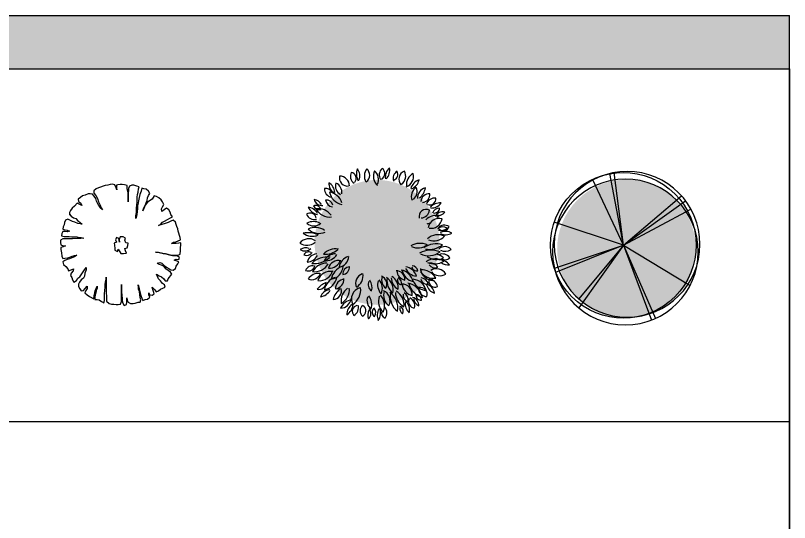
# Model space of a CAD drawing. Header units: millimetres. Extents: x 11966 to 133335, y 1756 to 88592.
# Drawn here: x 102840 to 133335, y 68621 to 88592 of the extents above; entities that cross this region are included whole.
import ezdxf

# ---------------------------------------------------------------- set-up
doc = ezdxf.new("R2010")
doc.units = ezdxf.units.MM
doc.layers.add('www.cad-blocks.net', color=7, linetype='Continuous')

# ---------------------------------------------------------------- blocks, each defined once
blk = doc.blocks.new('A$C05070A29')
at = {"color": 64}
for p, q in [((1.406, 4.587), (1.313, 4.511)), ((1.494, 4.63), (1.406, 4.587)), ((1.756, 4.716), (1.494, 4.63)), ((1.867, 4.731), (1.756, 4.716)), ((1.955, 4.759), (1.867, 4.731)), ((2.042, 4.774), (1.955, 4.759)), ((2.147, 4.745), (2.042, 4.774)), ((2.188, 4.63), (2.147, 4.745)), ((2.223, 4.544), (2.188, 4.63)), ((2.206, 4.731), (2.206, 4.63)), ((2.206, 4.63), (2.223, 4.544)), ((0.869, 4.31), (0.782, 4.253)), ((0.974, 4.339), (0.869, 4.31)), ((1.085, 4.396), (0.974, 4.339)), ((1.173, 4.396), (1.085, 4.396)), ((1.26, 4.382), (1.173, 4.396)), ((1.33, 4.296), (1.26, 4.382)), ((1.313, 4.511), (1.313, 4.425)), ((1.313, 4.425), (1.389, 4.325)), ((1.389, 4.205), (1.33, 4.296)), ((1.389, 4.325), (1.459, 4.205)), ((0.659, 4.019), (0.549, 3.904)), ((0.834, 3.933), (0.659, 4.019)), ((0.782, 4.253), (0.694, 4.176)), ((0.694, 4.176), (0.712, 4.09)), ((0.712, 4.09), (0.799, 4.019)), ((0.799, 4.019), (0.834, 3.933)), ((1.424, 4.105), (1.389, 4.205)), ((1.459, 4.019), (1.424, 4.105)), ((1.459, 4.205), (1.494, 4.076)), ((1.511, 3.933), (1.459, 4.019)), ((1.494, 4.076), (1.564, 3.947)), ((0.391, 3.742), (0.356, 3.656)), ((0.461, 3.828), (0.391, 3.742)), ((0.549, 3.904), (0.461, 3.828)), ((1.564, 3.842), (1.511, 3.933)), ((1.564, 3.947), (1.599, 3.842)), ((1.651, 3.756), (1.564, 3.842)), ((1.599, 3.842), (1.651, 3.756)), ((0.286, 3.393), (0.198, 3.35)), ((0.373, 3.35), (0.286, 3.393)), ((0.356, 3.656), (0.356, 3.55)), ((0.356, 3.598), (0.426, 3.507)), ((0.426, 3.507), (0.513, 3.45)), ((0.513, 3.45), (0.607, 3.421)), ((0.607, 3.421), (0.677, 3.335)), ((0.105, 3.087), (0.088, 3.001)), ((0.14, 3.173), (0.105, 3.087)), ((0.158, 3.264), (0.14, 3.173)), ((0.198, 3.35), (0.158, 3.264)), ((0.478, 3.307), (0.373, 3.35)), ((0.566, 3.278), (0.478, 3.307)), ((0.677, 3.23), (0.566, 3.278)), ((0.677, 3.335), (0.764, 3.278)), ((0.852, 3.202), (0.677, 3.23)), ((0.764, 3.278), (0.852, 3.202)), ((0.053, 2.824), (0.035, 2.738)), ((0.088, 2.91), (0.053, 2.824)), ((0.088, 3.001), (0.175, 2.972)), ((0.175, 2.91), (0.088, 2.91)), ((0.175, 2.972), (0.268, 2.958)), ((0.268, 2.896), (0.175, 2.91)), ((0.268, 2.958), (0.356, 2.924)), ((0.356, 2.924), (0.268, 2.896)), ((0.035, 2.738), (0.14, 2.709)), ((0.14, 2.709), (0.338, 2.709)), ((0.478, 2.623), (0.198, 2.623)), ((0.338, 2.709), (0.443, 2.695)), ((0.443, 2.695), (0.642, 2.695)), ((0.659, 2.638), (0.478, 2.623)), ((0.642, 2.695), (0.729, 2.666)), ((0.799, 2.638), (0.659, 2.638)), ((0.729, 2.666), (0.817, 2.666)), ((0.922, 2.652), (0.799, 2.638)), ((0.817, 2.666), (0.922, 2.652)), ((3.857, 1.051), (3.787, 1.223)), ((3.787, 1.223), (3.892, 1.166)), ((4.336, 1.309), (4.248, 1.371)), ((4.248, 1.051), (4.388, 1.223)), ((4.388, 1.223), (4.336, 1.309)), ((3.945, 0.96), (3.857, 1.051)), ((3.892, 1.166), (3.98, 1.123)), ((4.015, 0.86), (3.945, 0.96)), ((3.98, 1.123), (4.067, 1.051)), ((4.067, 1.051), (4.12, 0.96)), ((4.12, 0.96), (4.213, 0.96)), ((4.213, 0.96), (4.248, 1.051)), ((3.075, 0.717), (3.058, 0.803)), ((3.058, 0.803), (3.093, 0.669)), ((3.075, 0.626), (3.075, 0.717)), ((3.11, 0.54), (3.075, 0.626)), ((3.093, 0.669), (3.11, 0.583)), ((3.641, 0.626), (3.606, 0.717)), ((3.606, 0.717), (3.711, 0.612)), ((3.659, 0.54), (3.641, 0.626)), ((3.711, 0.612), (3.764, 0.526)), ((3.857, 0.569), (3.945, 0.64)), ((3.945, 0.64), (4.032, 0.683)), ((4.102, 0.803), (4.015, 0.86)), ((4.032, 0.683), (4.12, 0.717)), ((4.12, 0.717), (4.102, 0.803)), ((3.11, 0.583), (3.145, 0.497)), ((3.145, 0.497), (3.163, 0.382)), ((3.163, 0.382), (3.198, 0.277)), ((3.431, 0.248), (3.519, 0.32)), ((3.484, 0.411), (3.484, 0.497)), ((3.484, 0.497), (3.519, 0.411)), ((3.519, 0.32), (3.484, 0.411)), ((3.519, 0.411), (3.606, 0.397)), ((3.606, 0.397), (3.694, 0.454)), ((3.694, 0.454), (3.659, 0.54)), ((3.764, 0.526), (3.857, 0.569)), ((3.198, 0.277), (3.25, 0.191)), ((3.25, 0.191), (3.338, 0.234)), ((3.338, 0.234), (3.431, 0.248))]:
    blk.add_line(p, q, dxfattribs=at)
at = {"color": 66}
for p, q in [((2.258, 4.745), (2.206, 4.731)), ((2.346, 4.759), (2.258, 4.745)), ((2.433, 4.759), (2.346, 4.759)), ((2.521, 4.745), (2.433, 4.759)), ((2.632, 4.716), (2.521, 4.745)), ((2.632, 4.587), (2.632, 4.716)), ((2.667, 4.439), (2.632, 4.587)), ((2.684, 4.602), (2.667, 4.339)), ((2.719, 4.688), (2.684, 4.602)), ((2.807, 4.731), (2.719, 4.688)), ((2.894, 4.731), (2.807, 4.731)), ((3.005, 4.688), (2.894, 4.731)), ((3.093, 4.673), (3.005, 4.688)), ((3.058, 4.454), (3.075, 4.587)), ((3.075, 4.587), (3.093, 4.673)), ((3.198, 4.616), (3.18, 4.497)), ((3.285, 4.587), (3.198, 4.616)), ((3.373, 4.573), (3.285, 4.587)), ((2.667, 4.076), (2.667, 4.439)), ((2.667, 4.339), (2.667, 4.076)), ((3.023, 4.267), (3.04, 4.368)), ((3.04, 4.368), (3.058, 4.454)), ((3.128, 4.368), (3.093, 4.253)), ((3.18, 4.497), (3.128, 4.368)), ((3.466, 4.497), (3.373, 4.573)), ((3.431, 4.239), (3.466, 4.325)), ((3.519, 4.411), (3.466, 4.497)), ((3.466, 4.325), (3.519, 4.411)), ((3.694, 4.31), (3.606, 4.176)), ((3.787, 4.282), (3.694, 4.31)), ((3.875, 4.239), (3.787, 4.282)), ((3.005, 3.947), (3.023, 4.076)), ((3.023, 4.076), (3.023, 4.267)), ((3.058, 4.033), (3.04, 3.918)), ((3.075, 4.119), (3.058, 4.033)), ((3.093, 4.253), (3.075, 4.119)), ((3.431, 4.062), (3.338, 3.947)), ((3.338, 3.933), (3.373, 4.033)), ((3.373, 4.033), (3.414, 4.133)), ((3.414, 4.133), (3.431, 4.239)), ((3.606, 4.176), (3.431, 4.062)), ((3.962, 4.162), (3.875, 4.239)), ((4.015, 4.076), (3.962, 4.162)), ((4.067, 3.976), (4.015, 4.076)), ((4.015, 3.885), (4.067, 3.976)), ((2.988, 3.842), (3.005, 3.947)), ((2.988, 3.656), (2.988, 3.842)), ((3.023, 3.699), (3.005, 3.565)), ((3.04, 3.813), (3.023, 3.699)), ((3.04, 3.918), (3.04, 3.813)), ((3.25, 3.727), (3.285, 3.842)), ((3.285, 3.813), (3.25, 3.727)), ((3.338, 3.947), (3.285, 3.813)), ((3.285, 3.842), (3.338, 3.933)), ((3.98, 3.799), (4.015, 3.885)), ((3.997, 3.699), (3.98, 3.799)), ((4.085, 3.756), (3.997, 3.699)), ((4.172, 3.828), (4.085, 3.756)), ((4.266, 3.756), (4.172, 3.828)), ((4.318, 3.67), (4.266, 3.756)), ((4.353, 3.584), (4.318, 3.67)), ((2.964, 3.522), (2.988, 3.656)), ((3.005, 3.565), (2.964, 3.421)), ((2.964, 3.421), (2.964, 3.522)), ((4.102, 3.321), (4.213, 3.378)), ((4.213, 3.378), (4.301, 3.436)), ((4.301, 3.436), (4.406, 3.493)), ((4.406, 3.493), (4.353, 3.584)), ((4.12, 3.23), (3.857, 3.144)), ((3.857, 3.144), (3.945, 3.187)), ((3.945, 3.187), (4.015, 3.278)), ((4.015, 3.278), (4.102, 3.321)), ((4.248, 3.264), (4.12, 3.23)), ((4.353, 3.321), (4.248, 3.264)), ((4.441, 3.35), (4.353, 3.321)), ((4.528, 3.278), (4.441, 3.35)), ((4.563, 3.187), (4.528, 3.278)), ((4.586, 3.101), (4.563, 3.187)), ((4.621, 3.015), (4.586, 3.101)), ((4.639, 2.924), (4.621, 3.015)), ((4.657, 2.838), (4.639, 2.924)), ((4.692, 2.752), (4.657, 2.838)), ((4.709, 2.666), (4.692, 2.752)), ((4.371, 2.432), (4.458, 2.49)), ((4.458, 2.49), (4.546, 2.504)), ((4.546, 2.504), (4.639, 2.547)), ((4.657, 2.447), (4.563, 2.432)), ((4.639, 2.547), (4.727, 2.576)), ((4.744, 2.461), (4.657, 2.447)), ((4.727, 2.576), (4.709, 2.666)), ((4.744, 2.375), (4.744, 2.461)), ((4.563, 2.432), (4.371, 2.432)), ((4.709, 2.012), (4.727, 2.155)), ((4.727, 2.284), (4.744, 2.375)), ((4.727, 2.155), (4.727, 2.284)), ((3.84, 2.083), (3.746, 2.098)), ((3.746, 2.098), (3.857, 2.098)), ((3.945, 2.055), (3.84, 2.083)), ((3.857, 2.098), (3.962, 2.069)), ((4.032, 2.04), (3.945, 2.055)), ((3.962, 2.069), (4.05, 2.04)), ((4.137, 2.026), (4.032, 2.04)), ((4.05, 2.04), (4.155, 2.026)), ((4.248, 1.997), (4.137, 2.026)), ((4.155, 2.026), (4.248, 1.997)), ((4.336, 1.983), (4.248, 1.997)), ((4.248, 1.997), (4.353, 1.983)), ((4.423, 1.95), (4.336, 1.983)), ((4.353, 1.983), (4.639, 1.983)), ((4.511, 1.95), (4.423, 1.95)), ((4.604, 1.935), (4.511, 1.95)), ((4.692, 1.892), (4.604, 1.935)), ((4.639, 1.983), (4.709, 2.012)), ((4.657, 1.806), (4.692, 1.892)), ((3.805, 1.663), (3.91, 1.692)), ((3.892, 1.615), (3.805, 1.663)), ((3.98, 1.586), (3.892, 1.615)), ((3.91, 1.692), (3.997, 1.663)), ((4.085, 1.529), (3.98, 1.586)), ((3.997, 1.663), (4.085, 1.572)), ((4.085, 1.572), (4.172, 1.5)), ((4.155, 1.443), (4.085, 1.529)), ((4.476, 1.778), (4.563, 1.821)), ((4.563, 1.749), (4.476, 1.778)), ((4.528, 1.457), (4.563, 1.543)), ((4.563, 1.821), (4.657, 1.806)), ((4.657, 1.72), (4.563, 1.749)), ((4.563, 1.543), (4.621, 1.629)), ((4.621, 1.629), (4.657, 1.72)), ((4.248, 1.371), (4.155, 1.443)), ((4.172, 1.5), (4.266, 1.457)), ((4.266, 1.457), (4.353, 1.4)), ((4.353, 1.4), (4.441, 1.386)), ((4.441, 1.386), (4.528, 1.457))]:
    blk.add_line(p, q, dxfattribs=at)
at = {"color": 60}
for p, q in [((0.088, 2.623), (0, 2.561)), ((0, 2.561), (0, 2.475)), ((0, 2.475), (0.018, 2.389)), ((0.198, 2.623), (0.088, 2.623)), ((0.018, 2.389), (0.105, 2.346)), ((0.105, 2.303), (0.018, 2.284)), ((0.018, 2.284), (0.018, 2.198)), ((0.018, 2.198), (0.035, 2.069)), ((0.105, 2.346), (0.198, 2.346)), ((0.198, 2.346), (0.105, 2.303)), ((0.035, 2.069), (0.053, 1.935)), ((0.053, 1.935), (0.088, 1.849)), ((0.088, 1.849), (0.175, 1.864)), ((0.175, 1.864), (0.286, 1.878)), ((0.356, 1.835), (0.268, 1.806)), ((0.286, 1.878), (0.373, 1.892)), ((0.443, 1.878), (0.356, 1.835)), ((0.373, 1.892), (0.461, 1.935)), ((0.549, 1.907), (0.443, 1.878)), ((0.461, 1.935), (0.549, 1.964)), ((0.549, 1.964), (0.642, 1.983)), ((0.642, 1.983), (0.549, 1.907)), ((0.175, 1.763), (0.088, 1.72)), ((0.088, 1.72), (0.123, 1.615)), ((0.123, 1.615), (0.216, 1.529)), ((0.268, 1.806), (0.175, 1.763)), ((0.216, 1.529), (0.286, 1.443)), ((0.286, 1.443), (0.321, 1.357)), ((0.321, 1.357), (0.426, 1.4)), ((0.426, 1.266), (0.391, 1.18)), ((0.426, 1.4), (0.513, 1.443)), ((0.496, 1.357), (0.426, 1.266)), ((0.513, 1.443), (0.496, 1.357)), ((0.764, 1.123), (0.834, 1.238)), ((0.834, 1.238), (0.922, 1.357)), ((0.922, 1.357), (1.015, 1.486)), ((0.957, 1.266), (0.939, 1.152)), ((1.015, 1.4), (0.957, 1.266)), ((1.015, 1.486), (1.015, 1.4)), ((0.391, 1.18), (0.443, 1.094)), ((0.443, 1.094), (0.478, 1.003)), ((0.478, 1.003), (0.531, 0.917)), ((0.531, 0.917), (0.624, 0.975)), ((0.624, 0.975), (0.677, 1.066)), ((0.677, 1.066), (0.764, 1.123)), ((0.747, 0.917), (0.712, 0.831)), ((0.817, 1.003), (0.747, 0.917)), ((0.904, 1.066), (0.817, 1.003)), ((0.939, 1.152), (0.904, 1.066)), ((1.756, 0.803), (1.774, 0.932)), ((1.774, 0.932), (1.797, 1.023)), ((1.797, 1.023), (1.797, 1.109)), ((1.797, 1.109), (1.797, 0.468)), ((0.712, 0.831), (0.712, 0.745)), ((0.712, 0.745), (0.764, 0.655)), ((0.764, 0.655), (0.817, 0.569)), ((0.904, 0.583), (0.974, 0.669)), ((0.974, 0.669), (1.05, 0.76)), ((1.05, 0.669), (0.998, 0.583)), ((1.05, 0.76), (1.05, 0.669)), ((1.365, 0.583), (1.406, 0.669)), ((1.406, 0.669), (1.441, 0.76)), ((1.441, 0.669), (1.406, 0.583)), ((1.441, 0.76), (1.441, 0.669)), ((1.739, 0.454), (1.756, 0.717)), ((1.756, 0.717), (1.756, 0.803)), ((2.398, 0.148), (2.398, 0.817)), ((2.398, 0.817), (2.398, 0.526)), ((0.817, 0.569), (0.904, 0.583)), ((0.998, 0.583), (0.957, 0.497)), ((0.957, 0.497), (1.05, 0.411)), ((1.05, 0.411), (1.138, 0.349)), ((1.138, 0.349), (1.313, 0.263)), ((1.313, 0.263), (1.33, 0.382)), ((1.33, 0.382), (1.348, 0.497)), ((1.348, 0.497), (1.365, 0.583)), ((1.365, 0.411), (1.348, 0.32)), ((1.348, 0.32), (1.348, 0.234)), ((1.389, 0.497), (1.365, 0.411)), ((1.406, 0.583), (1.389, 0.497)), ((1.739, 0.191), (1.739, 0.454)), ((1.797, 0.468), (1.815, 0.382)), ((1.815, 0.382), (1.815, 0.162)), ((2.398, 0.526), (2.416, 0.397)), ((2.416, 0.397), (2.433, 0.263)), ((3.128, 0.411), (3.11, 0.54)), ((3.145, 0.306), (3.128, 0.411)), ((3.163, 0.22), (3.145, 0.306)), ((1.348, 0.234), (1.441, 0.234)), ((1.441, 0.234), (1.529, 0.22)), ((1.529, 0.22), (1.616, 0.148)), ((1.616, 0.148), (1.704, 0.105)), ((1.704, 0.105), (1.739, 0.191)), ((1.815, 0.162), (1.92, 0.076)), ((1.92, 0.076), (2.007, 0.043)), ((2.007, 0.043), (2.095, 0.043)), ((2.095, 0.043), (2.188, 0.029)), ((2.188, 0.029), (2.276, 0.029)), ((2.276, 0.029), (2.363, 0.043)), ((2.363, 0.043), (2.398, 0.148)), ((2.433, 0.263), (2.433, 0.177)), ((2.433, 0.177), (2.451, 0.091)), ((2.451, 0.091), (2.503, 0)), ((2.503, 0), (2.597, 0.029)), ((2.597, 0.029), (2.614, 0.119)), ((2.614, 0.119), (2.614, 0.291)), ((2.614, 0.291), (2.632, 0.205)), ((2.632, 0.205), (2.667, 0.119)), ((2.667, 0.119), (2.754, 0.076)), ((2.754, 0.076), (2.859, 0.076)), ((2.859, 0.076), (2.947, 0.091)), ((2.947, 0.091), (3.058, 0.119)), ((3.058, 0.119), (3.145, 0.119)), ((3.145, 0.119), (3.163, 0.22))]:
    blk.add_line(p, q, dxfattribs=at)
at = {"color": 32}
for p, q in [((2.206, 2.49), (2.112, 2.447)), ((2.112, 2.447), (2.13, 2.375)), ((2.206, 2.666), (2.165, 2.576)), ((2.165, 2.576), (2.206, 2.49)), ((2.293, 2.638), (2.206, 2.666)), ((2.328, 2.49), (2.293, 2.638)), ((2.346, 2.695), (2.311, 2.59)), ((2.311, 2.59), (2.328, 2.49)), ((2.468, 2.695), (2.346, 2.695)), ((2.556, 2.652), (2.468, 2.695)), ((2.538, 2.561), (2.556, 2.652)), ((2.573, 2.461), (2.538, 2.561)), ((2.667, 2.447), (2.573, 2.461)), ((2.649, 2.361), (2.667, 2.447)), ((2.13, 2.361), (2.147, 2.255)), ((2.147, 2.255), (2.147, 2.169)), ((2.147, 2.169), (2.241, 2.126)), ((2.241, 2.126), (2.276, 2.212)), ((2.276, 2.212), (2.381, 2.04)), ((2.538, 2.241), (2.632, 2.27)), ((2.556, 2.141), (2.538, 2.241)), ((2.597, 2.055), (2.556, 2.141)), ((2.632, 2.27), (2.649, 2.361)), ((2.381, 2.04), (2.486, 2.04)), ((2.486, 2.04), (2.597, 2.055))]:
    blk.add_line(p, q, dxfattribs=at)
blk = doc.blocks.new('A$C2605779F')
h = blk.add_hatch(color=69)
h.set_gradient(color1=(63, 76, 21), color2=(156, 226, 64), rotation=165, tint=1, name='CYLINDER')
edge = h.paths.add_edge_path()
edge.add_ellipse((3.039, 3.071), major_axis=(-1.74, 1.74), ratio=1, start_angle=315, end_angle=675)
at = {"color": 86}
for centre, major_axis, start_param, end_param in [((2.33, 5.68), (-0.241, -0.241), -1.238317, 0.170924), ((1.973, 5.591), (-0.172, -0.172), 1.676107, 3.71651), ((2.744, 5.767), (-0.365, 0.365), 0.384197, 1.327147), ((1.89, 5.686), (-0.334, 0.334), 3.567846, 4.566926), ((3.021, 5.689), (-0.34, -0.34), -1.416727, -0.27899), ((2.422, 5.721), (-0.232, -0.232), 1.419775, 3.230092), ((3.411, 5.682), (-0.365, -0.365), -1.204264, 0.017813), ((2.654, 5.553), (-0.313, -0.313), 1.903987, 3.226718), ((3.466, 5.72), (-0.241, 0.241), 6.196785, 7.606027), ((3.104, 5.784), (-0.172, -0.172), 1.257228, 3.297631), ((3.88, 5.631), (-0.365, -0.365), 4.677706, 5.620657), ((3.067, 5.905), (-0.334, 0.334), 3.148967, 4.148047), ((4.036, 5.577), (-0.258, 0.258), 6.105883, 7.313305), ((3.613, 5.753), (-0.175, 0.175), 2.711221, 4.444791), ((4.222, 5.569), (-0.229, 0.229), 5.821444, 7.839746), ((3.768, 5.682), (-0.283, -0.283), 1.420179, 2.861217), ((1.872, 5.606), (-0.223, -0.223), -1.030163, 0.943924), ((1.561, 5.289), (-0.278, -0.278), 2.372377, 3.911473), ((4.674, 5.353), (-0.338, -0.338), 4.396609, 5.618498), ((4.058, 5.661), (-0.295, -0.295), 1.090012, 2.645157), ((4.862, 5.045), (-0.365, -0.365), 4.258827, 5.201778), ((4.231, 5.625), (-0.334, 0.334), 2.730088, 3.729168), ((1.308, 5.181), (-0.241, 0.241), 0.751358, 2.1606), ((1.018, 4.955), (-0.172, -0.172), 2.690583, 4.135389), ((1.651, 5.429), (-0.365, 0.365), 0.803076, 1.746026), ((0.904, 5.008), (-0.334, -0.334), 2.415929, 3.415009), ((1.763, 5.281), (-0.257, 0.257), 0.429763, 1.890154), ((1.26, 5.05), (-0.278, -0.278), 2.197826, 3.503002), ((4.771, 4.895), (-0.271, 0.271), 5.99938, 7.513314), ((4.216, 5.072), (-0.285, 0.285), 3.049835, 4.330146), ((5.03, 4.828), (-0.28, 0.28), 5.720802, 7.153572), ((4.335, 5.31), (-0.435, -0.435), 1.454715, 2.200946), ((1.778, 5.166), (-0.437, -0.437), -0.60293, 0.572379), ((1.062, 4.436), (-0.443, 0.443), 4.24036, 5.323565), ((5.096, 4.657), (-0.235, -0.235), 3.853623, 5.424415), ((4.816, 4.955), (-0.217, -0.217), 0.830548, 2.463931), ((0.869, 4.844), (-0.226, -0.226), -0.524488, 0.892952), ((0.507, 4.364), (-0.283, -0.283), 2.867313, 3.79481), ((1.051, 4.493), (-0.176, -0.176), 2.513158, 4.073982), ((1.317, 4.777), (-0.215, 0.215), 0.914166, 2.244117), ((5.31, 4.477), (-0.241, 0.241), 5.359027, 6.768269), ((5.115, 4.788), (-0.172, -0.172), 0.41947, 2.459873), ((5.521, 4.11), (-0.365, -0.365), 3.839948, 4.782899), ((5.18, 4.897), (-0.334, -0.334), 0.740413, 1.739492), ((0.79, 4.676), (-0.365, -0.365), -0.348842, 0.594109), ((0.278, 3.988), (-0.334, 0.334), 4.405604, 5.404684), ((0.618, 4.32), (-0.148, 0.148), 4.272459, 5.925154), ((0.765, 4.608), (-0.179, -0.179), -0.391322, 1.090119), ((0.721, 3.771), (-0.443, -0.443), 2.983723, 4.066928), ((1.177, 4.686), (-0.437, -0.437), -0.288771, 0.886538), ((4.98, 4.084), (-0.203, -0.203), 3.478616, 5.724199), ((4.774, 4.367), (-0.234, -0.234), 0.806265, 2.283392), ((5.474, 4.165), (-0.179, 0.179), 5.368265, 6.849705), ((5.298, 4.437), (-0.148, -0.148), 0.607268, 2.259963), ((5.627, 3.957), (-0.226, 0.226), 5.235098, 6.652539), ((0.405, 3.985), (-0.172, 0.172), 4.084661, 6.125064), ((0.577, 4.31), (-0.241, 0.241), 1.170237, 2.579479), ((5.401, 3.521), (-0.437, 0.437), 5.366096, 6.282959), ((5.495, 3.571), (-0.315, 0.315), 5.24906, 6.894517), ((5.166, 4.069), (-0.314, 0.314), 2.179731, 3.778426), ((5.392, 4.511), (-0.283, 0.283), 2.343714, 3.271211), ((4.928, 4.427), (-0.443, -0.443), 1.617735, 1.867813), ((0.533, 3.341), (-0.389, 0.389), 5.008143, 5.987431), ((0.549, 4.133), (-0.291, 0.291), 1.62673, 3.085659), ((0.602, 3.033), (-0.443, -0.443), 3.297882, 4.381087), ((4.928, 4.427), (-0.443, 0.443), 2.498882, 2.693698), ((5.631, 3.404), (-0.2, -0.2), 3.295899, 4.731445), ((5.699, 3.408), (-0.241, -0.241), 3.369352, 4.778593), ((5.648, 3.773), (-0.172, -0.172), 0.000591, 2.040994), ((0.291, 2.136), (-0.928, 0.928), 5.159226, 5.621111), ((0.484, 3.863), (-0.391, 0.391), 1.658765, 2.777793), ((0.753, 4.044), (-0.437, 0.437), 1.596185, 2.771494), ((5.435, 2.752), (-0.437, 0.437), 5.051936, 6.227246), ((5.556, 3.898), (-0.254, -0.254), 0.512175, 1.525807), ((5.742, 2.988), (-0.365, -0.365), 3.421069, 4.36402), ((5.751, 3.845), (-0.334, -0.334), 0.321534, 1.320613), ((0.354, 2.782), (-0.308, -0.308), 3.288933, 4.878047), ((0.268, 3.439), (-0.343, 0.343), 1.770592, 3.103498), ((4.737, 2.28), (-0.533, 0.533), 5.108011, 6.00734), ((5.36, 2.19), (-0.582, -0.582), 3.603875, 4.55194), ((5.266, 3.761), (-0.443, 0.443), 2.041245, 3.12445), ((0.229, 2.454), (-0.283, 0.283), 5.136241, 6.063738), ((0.198, 3.054), (-0.226, -0.226), 0.173644, 1.591084), ((1.415, 2.131), (-0.484, 0.484), 5.348415, 6.290262), ((1.015, 3.3), (-0.491, -0.491), 0.659767, 1.540152), ((4.654, 3.473), (-0.437, 0.437), 1.923922, 2.995915), ((5.17, 1.835), (-0.658, 0.658), 5.108011, 6.00734), ((5.097, 3.665), (-0.615, 0.615), 2.177404, 3.002172), ((5.71, 2.574), (-0.235, 0.235), 4.647839, 6.281137), ((5.721, 3.15), (-0.303, 0.303), 1.919609, 2.946222), ((0.342, 2.491), (-0.148, 0.148), 4.970591, 6.623286), ((0.27, 2.807), (-0.179, -0.179), 0.30681, 1.788251), ((0.68, 2.22), (-0.28, -0.28), 3.971318, 5.313491), ((0.22, 2.848), (-0.396, -0.396), 0.912157, 1.796661), ((1.07, 1.652), (-0.597, 0.597), 5.348415, 6.290262), ((0.576, 3.095), (-0.606, -0.606), 0.659767, 1.540152), ((1.404, 2.111), (-0.359, -0.359), 3.926201, 5.009406), ((1.021, 2.845), (-0.354, 0.354), 2.224503, 3.399812), ((1.491, 2.537), (-0.307, -0.307), 0.912813, 2.313385), ((2.08, 2.002), (-0.384, -0.384), 4.264979, 5.303353), ((5.068, 3.309), (-0.54, 0.54), 1.923922, 2.995915), ((5.334, 1.794), (-0.444, 0.444), 4.934494, 6.107553), ((5.381, 3.022), (-0.443, -0.443), 0.15629, 1.239494), ((5.231, 2.011), (-0.437, -0.437), 3.166981, 3.686956), ((5.62, 2.274), (-0.241, -0.241), 2.950473, 4.359714), ((5.721, 2.628), (-0.172, 0.172), 1.748105, 3.192911), ((0.481, 1.872), (-0.193, 0.193), 5.18264, 6.701256), ((0.337, 2.21), (-0.187, 0.187), 1.923757, 3.749861), ((1.056, 1.627), (-0.443, -0.443), 3.926201, 5.009406), ((0.583, 2.534), (-0.437, 0.437), 2.224503, 3.399812), ((1.527, 1.935), (-0.299, -0.299), 3.73416, 5.192108), ((1.18, 2.484), (-0.301, 0.301), 2.225121, 3.70062), ((4.404, 1.903), (-0.174, 0.174), 4.110127, 5.440077), ((5.295, 2.986), (-0.537, -0.537), 0.419368, 1.301049), ((5.164, 1.956), (-0.215, -0.215), 2.834029, 4.163979), ((5.316, 2.314), (-0.176, -0.176), -0.279369, 1.281456), ((5.488, 1.872), (-0.365, 0.365), 4.572987, 5.515937), ((5.846, 2.652), (-0.334, -0.334), 0.139875, 0.901734), ((0.72, 1.372), (-0.335, -0.335), 3.775719, 4.920605), ((0.471, 1.947), (-0.246, -0.246), 0.347622, 2.095919), ((1.208, 1.409), (-0.369, -0.369), 3.73416, 5.192108), ((0.779, 2.088), (-0.372, -0.372), 0.654325, 2.129823), ((1.164, 2.154), (-0.379, -0.379), 0.912813, 2.313385), ((1.89, 1.492), (-0.474, 0.474), 5.835775, 6.874149), ((1.969, 1.819), (-0.2, -0.2), 3.951784, 5.563178), ((1.646, 2.101), (-0.215, -0.215), 0.920628, 2.44163), ((1.927, 1.773), (-0.398, -0.398), 1.368723, 2.475252), ((3.797, 1.616), (-0.238, 0.238), 3.839259, 5.515093), ((4.214, 1.973), (-0.279, -0.279), -0.730526, 0.576), ((3.885, 1.408), (-0.413, -0.413), 2.560319, 3.742806), ((4.607, 2.103), (-0.422, -0.422), -0.556744, 0.530654), ((4.631, 2.248), (-0.359, -0.359), -0.382755, 0.70045), ((4.106, 1.608), (-0.354, 0.354), 4.198733, 5.374042), ((4.606, 2.145), (-0.142, -0.142), -0.574067, 0.986757), ((4.635, 1.407), (-0.438, -0.438), 3.557233, 3.768867), ((4.807, 1.368), (-0.437, -0.437), 2.852822, 4.028131), ((5.272, 2.097), (-0.376, 0.376), 0.964294, 2.283127), ((5.263, 2.284), (-0.443, -0.443), -0.15787, 0.925335), ((5.38, 1.603), (-0.305, 0.305), 4.467041, 6.051621), ((5.516, 2.205), (-0.316, -0.316), -0.050719, 1.337907), ((1.583, 1.097), (-0.443, -0.443), 4.24036, 5.323565), ((0.853, 1.814), (-0.437, 0.437), 2.538662, 3.713971), ((1.753, 1.266), (-0.246, 0.246), 5.52258, 7.133974), ((1.355, 1.615), (-0.265, 0.265), 2.491424, 4.012426), ((2.564, 1.473), (-0.261, -0.261), 4.215143, 5.976211), ((3, 1.415), (-0.219, 0.219), 0.36986, 1.752531), ((2.357, 1.294), (-0.344, 0.344), 3.646246, 4.556401), ((3.566, 1.403), (-0.359, 0.359), 0.470449, 1.553654), ((2.749, 1.266), (-0.354, -0.354), 1.910344, 3.085653), ((3.615, 1.587), (-0.279, -0.279), -1.13396, 0.172566), ((3.091, 1.423), (-0.238, -0.238), 1.865029, 3.540863), ((4.027, 1.553), (-0.422, -0.422), -0.960177, 0.12722), ((3.09, 1.197), (-0.413, 0.413), 3.727682, 4.910169), ((4.106, 1.677), (-0.359, -0.359), -0.786188, 0.297017), ((3.372, 1.294), (-0.354, 0.354), 3.795299, 4.970609), ((4.043, 1.592), (-0.142, -0.142), -0.977501, 0.583324), ((3.762, 1.449), (-0.174, -0.174), 2.135897, 3.465847), ((5.04, 1.796), (-0.443, -0.443), -0.382755, 0.70045), ((4.391, 1.005), (-0.437, 0.437), 4.198733, 5.374042), ((5.009, 1.669), (-0.176, -0.176), -0.574067, 0.986757), ((4.759, 1.371), (-0.215, 0.215), 4.110127, 5.440077), ((5.323, 1.552), (-0.172, -0.172), -0.837167, 1.203236), ((5.087, 1.27), (-0.241, -0.241), 2.531594, 3.940835), ((4.635, 1.407), (-0.438, -0.438), 2.616588, 2.776961), ((0.746, 1.508), (-0.204, -0.204), 0.549652, 2.336278), ((1.33, 0.705), (-0.59, -0.59), 4.289265, 4.821676), ((1.304, 1.165), (-0.241, -0.241), 0.799412, 2.637243), ((2.092, 0.611), (-0.574, -0.574), 4.60448, 5.232336), ((2.248, 0.756), (-0.443, 0.443), 6.125316, 7.20852), ((1.333, 1.212), (-0.437, 0.437), 2.852822, 4.028131), ((2.487, 0.84), (-0.322, 0.322), 5.785939, 7.547007), ((1.701, 1.21), (-0.491, -0.491), 1.368723, 2.475252), ((4.01, 1.016), (-0.294, -0.294), 2.268462, 3.944297), ((4.525, 1.456), (-0.345, -0.345), -0.730526, 0.576), ((4.119, 0.759), (-0.51, 0.51), 4.131116, 5.313602), ((5.01, 1.617), (-0.52, -0.52), -0.556744, 0.530654), ((5.003, 1.272), (-0.237, -0.237), -0.797227, 0.797892), ((4.743, 1.021), (-0.196, -0.196), 2.048097, 4.140585), ((5.446, 1.524), (-0.334, -0.334), -0.516224, 0.482855), ((4.803, 0.957), (-0.365, 0.365), 4.154108, 5.097058), ((1.24, 0.743), (-0.334, 0.334), 5.662241, 6.661321), ((0.743, 1.443), (-0.365, -0.365), 0.907795, 1.850746), ((3.026, 0.768), (-0.271, 0.271), 0.36986, 1.752531), ((2.232, 0.619), (-0.424, -0.424), 2.075449, 2.985605), ((3.725, 0.753), (-0.443, -0.443), -1.100348, -0.017143), ((2.717, 0.584), (-0.437, -0.437), 1.910344, 3.085653), ((3.785, 0.98), (-0.345, -0.345), -1.13396, 0.172566), ((3.138, 0.778), (-0.294, 0.294), 3.435825, 5.111659), ((4.294, 0.938), (-0.52, 0.52), 0.610619, 1.698016), ((3.138, 0.499), (-0.51, -0.51), 2.156886, 3.339373), ((4.392, 1.091), (-0.443, 0.443), 0.784608, 1.867813), ((3.485, 0.618), (-0.437, -0.437), 2.224503, 3.399812), ((4.314, 0.986), (-0.176, -0.176), -0.977501, 0.583324), ((3.967, 0.81), (-0.215, 0.215), 3.706693, 5.036644), ((4.544, 0.78), (-0.179, 0.179), 3.972001, 5.453442), ((4.781, 1.001), (-0.148, -0.148), -0.788996, 0.8637), ((1.604, 0.903), (-0.295, 0.295), 2.344485, 3.815744), ((2.126, 0.229), (-0.414, 0.414), 5.653453, 6.616582), ((2.32, 0.228), (-0.334, -0.334), 4.510324, 5.509404), ((1.582, 0.665), (-0.365, -0.365), 1.326674, 2.269625), ((4.622, 0.655), (-0.334, -0.334), -0.935103, 0.063976), ((3.804, 0.399), (-0.365, -0.365), 2.164432, 3.107383), ((4.521, 0.732), (-0.172, 0.172), 0.31475, 2.355153), ((4.191, 0.57), (-0.241, 0.241), 3.683511, 5.092753), ((4.365, 0.594), (-0.226, 0.226), 3.838835, 5.256275), ((4.87, 0.921), (-0.283, 0.283), 0.947451, 1.874948), ((2.309, 0.354), (-0.172, -0.172), 4.189381, 6.229784), ((1.968, 0.492), (-0.241, -0.241), 1.274957, 2.684198), ((2.665, 0.38), (-0.206, 0.206), 6.223934, 7.913233), ((2.35, 0.383), (-0.178, -0.178), 1.289511, 3.269232), ((3.076, 0.207), (-0.283, 0.283), 0.249319, 1.176816), ((2.48, 0.28), (-0.226, -0.226), 1.569907, 2.987347), ((3.06, 0.325), (-0.148, 0.148), 0.083669, 1.736364), ((2.736, 0.308), (-0.179, -0.179), 1.703073, 3.184514), ((3.517, 0.197), (-0.334, 0.334), 0.216814, 1.215894), ((2.665, 0.296), (-0.365, -0.365), 1.745553, 2.688504), ((3.455, 0.308), (-0.172, -0.172), -1.079328, 0.365478), ((3.088, 0.295), (-0.241, -0.241), 1.693836, 3.103077), ((4.213, 0.47), (-0.194, -0.194), -0.900789, 0.091465), ((3.885, 0.369), (-0.134, -0.134), 1.732449, 3.62384)]:
    blk.add_ellipse(centre, major_axis=major_axis, ratio=1, start_param=start_param, end_param=end_param, dxfattribs=at)
blk = doc.blocks.new('A$C30A40147')
h = blk.add_hatch(color=59)
h.set_gradient(color1=(76, 93, 25), color2=(178, 195, 50), rotation=165, tint=1, name='CYLINDER')
edge = h.paths.add_edge_path()
edge.add_ellipse((2.993, 2.986), major_axis=(-1.933, 1.933), ratio=1, start_angle=315, end_angle=675)
at = {"color": 34}
for p, q in [((2.867, 3.135), (2.34, 5.96)), ((2.867, 3.135), (2.51, 5.995)), ((2.867, 3.135), (1.653, 5.736)), ((2.867, 3.135), (5.162, 5.075)), ((2.867, 3.135), (5.318, 4.884)), ((2.867, 3.135), (5.53, 4.554)), ((2.867, 3.135), (0.144, 4.042)), ((0.151, 2.232), (2.867, 3.135)), ((2.867, 3.135), (0.195, 2.064)), ((2.867, 3.135), (1.109, 0.667)), ((2.867, 3.135), (1.11, 1.023)), ((2.867, 3.135), (5.499, 1.551)), ((2.867, 3.135), (4.128, 0.252)), ((2.867, 3.135), (3.973, 0.188))]:
    blk.add_line(p, q, dxfattribs=at)
for centre, major_axis, start_param, end_param in [((2.867, 3.135), (-2.03, -2.03), 2.356194490192299, 8.639379797371884), ((3.016, 3.17), (-2.03, 2.03), 3.926991, 10.210176), ((2.95, 2.87), (-2.03, 2.03), 3.926991, 10.210176)]:
    blk.add_ellipse(centre, major_axis=major_axis, ratio=1, start_param=start_param, end_param=end_param, dxfattribs=at)
blk = doc.blocks.new('FORMAT')
at = {"layer": 'www.cad-blocks.net', "true_color": 0x546d8e}
h = blk.add_hatch(color=155, dxfattribs=at)
h.set_gradient(color1=(68, 68, 68), color2=(84, 109, 142), tint=1)
h.paths.add_polyline_path([(19424, 88592), (19424, 86496), (133335, 86496), (133335, 88592)])
at = {"layer": 'www.cad-blocks.net', "color": 155, "true_color": 0x546d8e}
for p, q in [((19424, 88592), (133335, 88592)), ((133335, 1756), (133335, 88592)), ((19424, 86496), (133335, 86496)), ((19424, 86496), (133335, 86496)), ((133335, 72590), (19424, 72590))]:
    blk.add_line(p, q, dxfattribs=at)
blk.add_lwpolyline([(19424, 86496), (133335, 86496), (133335, 3048), (19424, 3048)], close=True, dxfattribs=at)

msp = doc.modelspace()

# ---------------------------------------------------------------- block references
at = {"xscale": 1000, "yscale": 1000, "zscale": 1000}
for name, p in [('A$C30A40147', (123921, 76408)), ('A$C2605779F', (114045, 76584)), ('A$C05070A29', (104614, 77175))]:
    msp.add_blockref(name, p, dxfattribs=at)
at = {"layer": 'www.cad-blocks.net'}
msp.add_blockref('FORMAT', (0, 0), dxfattribs=at)

doc.saveas('drawing.dxf')
